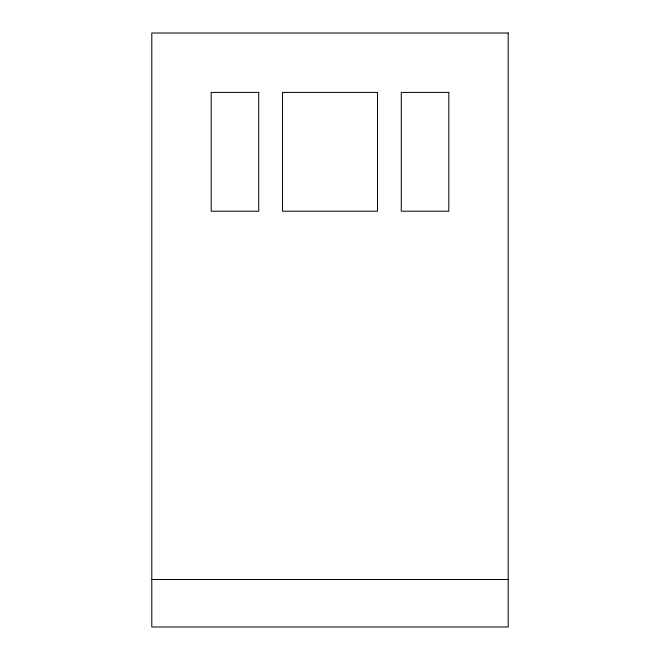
<?xml version="1.0" encoding="UTF-8"?>
<svg xmlns="http://www.w3.org/2000/svg" width="660" height="660" viewBox="0 0 660 660"><rect width="100%" height="100%" fill="white"/><g stroke="black" fill="none" stroke-linecap="round" stroke-linejoin="round"><path stroke-width="0.99" d="M151.8 579.48L508.2 579.48M508.2 33L151.8 33L151.8 627L508.2 627L508.2 33M258.72 92.4L211.2 92.4L211.2 211.2L258.72 211.2L258.72 92.4M377.52 92.4L282.48 92.4L282.48 211.2L377.52 211.2L377.52 92.4M448.8 92.4L401.28 92.4L401.28 211.2L448.8 211.2L448.8 92.4"/></g></svg>
